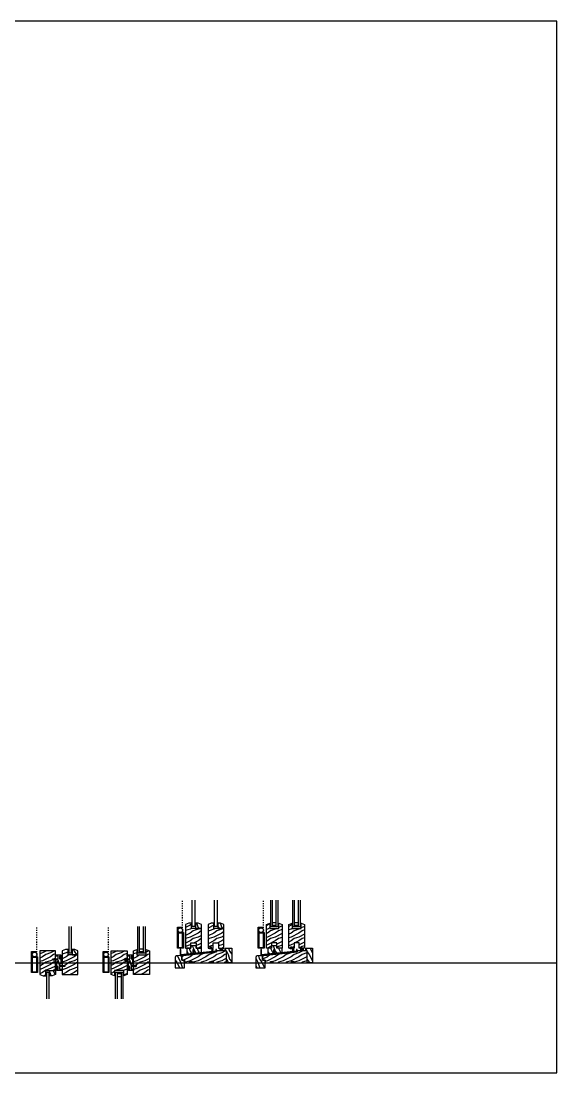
# Model space of a CAD drawing. Header units: inches. Extents: x 0 to 100, y 0 to 100.
# Drawn here: x 49.1 to 100, y 0 to 100 of the extents above; entities that cross this region are included whole.
import ezdxf

# ---------------------------------------------------------------- set-up
doc = ezdxf.new("R2010")
doc.units = ezdxf.units.IN
doc.header["$MEASUREMENT"] = 0
doc.linetypes.add('V-DOT', pattern=[0.125, 0, -0.125])
for name, color, linetype in [('FINE', 70, 'Continuous'), ('HATCH', 170, 'Continuous'), ('MED', 32, 'Continuous')]:
    doc.layers.add(name, color=color, linetype=linetype)
pattern_1 = [(306.8699, (-51.61752, -10.1798), (-1.5000001, 2.24999994), [0.375, -3.375]), (296.5651, (-51.39252, -9.7298), (0.750001, -0.7499994), [0.8385255, -0.8385255]), (288.4349, (-51.01752, -9.7298), (0.7499988, -1.5000003), [0.474342, -1.8973665])]
pattern_2 = [(216.8699, (-50.56752, -9.7298), (2.24999994, 1.5000001), [0.375, -3.375]), (206.5651, (-50.11752, -9.9548), (-0.7499994, -0.750001), [0.8385255, -0.8385255]), (198.4349, (-50.11752, -10.3298), (-1.5000003, -0.7499988), [0.474342, -1.8973665])]
pattern_3 = [(216.8699, (-57.36307, -9.7298), (2.24999994, 1.5000001), [0.375, -3.375]), (206.5651, (-56.91307, -9.9548), (-0.7499994, -0.750001), [0.8385255, -0.8385255]), (198.4349, (-56.91307, -10.3298), (-1.5000003, -0.7499988), [0.474342, -1.8973665])]
pattern_4 = [(216.8699, (-64.3032, -9.7298), (2.24999994, 1.5000001), [0.375, -3.375]), (206.5651, (-63.8532, -9.9548), (-0.7499994, -0.750001), [0.8385255, -0.8385255]), (198.4349, (-63.8532, -10.3298), (-1.5000003, -0.7499988), [0.474342, -1.8973665])]
pattern_5 = [(306.8699, (-65.3532, -10.1798), (-1.5000001, 2.24999994), [0.375, -3.375]), (296.5651, (-65.1282, -9.7298), (0.750001, -0.7499994), [0.8385255, -0.8385255]), (288.4349, (-64.7532, -9.7298), (0.7499988, -1.5000003), [0.474342, -1.8973665])]
pattern_6 = [(216.8699, (-71.96628, -9.7298), (2.24999994, 1.5000001), [0.375, -3.375]), (206.5651, (-71.51628, -9.9548), (-0.7499994, -0.750001), [0.8385255, -0.8385255]), (198.4349, (-71.51628, -10.3298), (-1.5000003, -0.7499988), [0.474342, -1.8973665])]
pattern_7 = [(306.8699, (-73.01628, -10.1798), (-1.5000001, 2.24999994), [0.375, -3.375]), (296.5651, (-72.79128, -9.7298), (0.750001, -0.7499994), [0.8385255, -0.8385255]), (288.4349, (-72.41628, -9.7298), (0.7499988, -1.5000003), [0.474342, -1.8973665])]

# ---------------------------------------------------------------- blocks, each defined once
blk = doc.blocks.new('AecDtl_8312M1')
at = {"layer": 'HATCH'}
h = blk.add_hatch(dxfattribs=at)
h.set_pattern_fill('WOOD_1', color=256, scale=0.75, style=0)
h.set_pattern_definition(pattern_2)
h.paths.add_polyline_path([(0, 1.125), (0, -1.125), (0.3125, -1.25), (0.5625, -1.25), (0.5625, -0.75), (1.5, -0.75), (1.5, 0.25), (1.25, 0.25), (1.25, 0.375), (1.5, 0.375), (1.5, 1.125)])
h = blk.add_hatch(dxfattribs=at)
h.set_pattern_fill('WOOD_1', color=256, scale=0.75, style=0)
h.set_pattern_definition(pattern_2)
h.paths.add_polyline_path([(3.625, -1.125), (3.625, 0.75), (2.6875, 0.75), (2.6875, 1.25), (2.4375, 1.25), (2.125, 1.125), (2.125, -0.25), (2.375, -0.25), (2.375, -0.375), (2.125, -0.375), (2.125, -1.125)])
h = blk.add_hatch(dxfattribs=at)
h.set_pattern_fill('WOOD_1', color=256, scale=0.75, angle=90, style=0)
h.set_pattern_definition(pattern_1)
h.paths.add_polyline_path([(3.625, 1.125), (3.3125, 1.25), (3.0625, 1.25), (3.0625, 0.75), (3.625, 0.75)])
h = blk.add_hatch(dxfattribs=at)
h.set_pattern_fill('WOOD_1', color=256, scale=0.75, angle=90, style=0)
h.set_pattern_definition(pattern_1)
h.paths.add_polyline_path([(1.5, -0.75), (0.9375, -0.75), (0.9375, -1.25), (1.1875, -1.25), (1.5, -1.125)])
at = {"layer": 'FINE', "linetype": 'V-DOT'}
blk.add_line((-0.28125, 0.78125), (-0.28125, 3.4375), dxfattribs=at)
at = {"layer": 'FINE', "linetype": 'Continuous'}
blk.add_line((-0.21875, 0.5625), (-0.71875, 0.5625), dxfattribs=at)
for points in [[(-0.71875, 0.5625), (-0.71875, 1), (-0.34375, 1), (-0.34375, 1.0625)], [(1.875, 0.625), (2.125, 0.625)], [(1.875, 0.5625), (2.125, 0.5625)], [(1.875, 0.5), (2.125, 0.5)], [(1.875, 0.4375), (2.125, 0.4375)], [(1.875, 0.375), (2.125, 0.375)], [(1.75, -0.375), (1.5, -0.375)], [(1.75, -0.4375), (1.5, -0.4375)], [(1.75, -0.5), (1.5, -0.5)], [(1.75, -0.5625), (1.5, -0.5625)], [(1.75, -0.625), (1.5, -0.625)]]:
    blk.add_lwpolyline(points, dxfattribs=at)
for points in [[(-0.71875, 0.5), (-0.71875, -0.875), (-0.28125, -0.875), (-0.28125, 0.5)], [(1.5, 0.75), (2, 0.75), (2, 0.625), (1.875, 0.625), (1.875, 0.375), (2, 0.375), (2, -0.125), (1.875, -0.125), (1.75, 0.25), (1.25, 0.25), (1.25, 0.375), (1.75, 0.375), (1.75, 0.625), (1.5, 0.625)], [(2.125, -0.75), (1.625, -0.75), (1.625, -0.625), (1.75, -0.625), (1.75, -0.375), (1.625, -0.375), (1.625, 0.125), (1.75, 0.125), (1.875, -0.25), (2.375, -0.25), (2.375, -0.375), (1.875, -0.375), (1.875, -0.625), (2.125, -0.625)]]:
    blk.add_lwpolyline(points, close=True, dxfattribs=at)
blk.add_circle((-0.5, 0.78125), 0.21875, dxfattribs=at)
at = {"layer": 'MED', "linetype": 'Continuous'}
for points in [[(2.75, 3.4375), (2.75, 0.9375), (3, 0.9375), (3, 3.4375)], [(-0.21875, 0.5625), (-0.21875, -0.9375), (-0.78125, -0.9375), (-0.78125, 1.0625), (-0.34375, 1.0625)], [(0.875, -3.4375), (0.875, -0.9375), (0.625, -0.9375), (0.625, -3.4375)]]:
    blk.add_lwpolyline(points, dxfattribs=at)
for points in [[(0, 1.125), (0, -1.125), (0.3125, -1.25), (0.5625, -1.25), (0.5625, -0.75), (1.5, -0.75), (1.5, 0.25), (1.25, 0.25), (1.25, 0.375), (1.5, 0.375), (1.5, 1.125)], [(3.625, -1.125), (3.625, 0.75), (2.6875, 0.75), (2.6875, 1.25), (2.4375, 1.25), (2.125, 1.125), (2.125, -0.25), (2.375, -0.25), (2.375, -0.375), (2.125, -0.375), (2.125, -1.125)]]:
    blk.add_lwpolyline(points, close=True, dxfattribs=at)
at = {"layer": 'MED'}
for points in [[(3.3125, 1.25), (3.0625, 1.25), (3.0625, 0.75), (3.625, 0.75), (3.625, 1.125)], [(1.1875, -1.25), (0.9375, -1.25), (0.9375, -0.75), (1.5, -0.75), (1.5, -1.125)]]:
    blk.add_lwpolyline(points, close=True, dxfattribs=at)
blk = doc.blocks.new('AecDtl_8312M2')
at = {"layer": 'HATCH'}
h = blk.add_hatch(dxfattribs=at)
h.set_pattern_fill('WOOD_1', color=256, scale=0.75, style=0)
h.set_pattern_definition(pattern_3)
h.paths.add_polyline_path([(1.5, 0.375), (1.25, 0.375), (1.25, 0.25), (1.5, 0.25), (1.5, -0.75), (1.5, -1.125), (1.1875, -1.25), (1.1875, -0.75), (0.3125, -0.75), (0.3125, -1.25), (0, -1.125), (0, 1.125), (1.5, 1.125)])
h = blk.add_hatch(dxfattribs=at)
h.set_pattern_fill('WOOD_1', color=256, scale=0.75, style=0)
h.set_pattern_definition(pattern_3)
h.paths.add_polyline_path([(2.125, -0.375), (2.375, -0.375), (2.375, -0.25), (2.125, -0.25), (2.125, 0.75), (2.125, 1.125), (2.4375, 1.25), (2.4375, 0.75), (3.3125, 0.75), (3.3125, 1.25), (3.625, 1.125), (3.625, -1.125), (2.125, -1.125)])
at = {"layer": 'FINE', "linetype": 'V-DOT'}
blk.add_line((-0.28125, 0.78125), (-0.28125, 3.4375), dxfattribs=at)
at = {"layer": 'FINE', "linetype": 'Continuous'}
for p, q in [((2.6875, 0.9375), (2.6875, 3.4375)), ((3.0625, 0.9375), (3.0625, 3.4375)), ((2.6875, 1.32812), (3.0625, 1.32812)), ((2.6875, 1.0625), (3.0625, 1.0625)), ((-0.21875, 0.5625), (-0.71875, 0.5625)), ((0.5625, -0.9375), (0.5625, -3.4375)), ((0.9375, -0.9375), (0.9375, -3.4375)), ((0.9375, -1.0625), (0.5625, -1.0625)), ((0.9375, -1.32813), (0.5625, -1.32813))]:
    blk.add_line(p, q, dxfattribs=at)
for points in [[(-0.71875, 0.5625), (-0.71875, 1), (-0.34375, 1), (-0.34375, 1.0625)], [(1.875, 0.625), (2.125, 0.625)], [(1.875, 0.5625), (2.125, 0.5625)], [(1.875, 0.5), (2.125, 0.5)], [(1.875, 0.4375), (2.125, 0.4375)], [(1.875, 0.375), (2.125, 0.375)], [(1.75, -0.375), (1.5, -0.375)], [(1.75, -0.4375), (1.5, -0.4375)], [(1.75, -0.5), (1.5, -0.5)], [(1.75, -0.5625), (1.5, -0.5625)], [(1.75, -0.625), (1.5, -0.625)]]:
    blk.add_lwpolyline(points, dxfattribs=at)
for points in [[(-0.71875, 0.5), (-0.71875, -0.875), (-0.28125, -0.875), (-0.28125, 0.5)], [(1.5, 0.75), (2, 0.75), (2, 0.625), (1.875, 0.625), (1.875, 0.375), (2, 0.375), (2, -0.125), (1.875, -0.125), (1.75, 0.25), (1.25, 0.25), (1.25, 0.375), (1.75, 0.375), (1.75, 0.625), (1.5, 0.625)], [(2.125, -0.75), (1.625, -0.75), (1.625, -0.625), (1.75, -0.625), (1.75, -0.375), (1.625, -0.375), (1.625, 0.125), (1.75, 0.125), (1.875, -0.25), (2.375, -0.25), (2.375, -0.375), (1.875, -0.375), (1.875, -0.625), (2.125, -0.625)]]:
    blk.add_lwpolyline(points, close=True, dxfattribs=at)
blk.add_circle((-0.5, 0.78125), 0.21875, dxfattribs=at)
at = {"layer": 'MED', "linetype": 'Continuous'}
for points in [[(2.5, 3.4375), (2.5, 0.9375), (3.25, 0.9375), (3.25, 3.4375)], [(-0.21875, 0.5625), (-0.21875, -0.9375), (-0.78125, -0.9375), (-0.78125, 1.0625), (-0.34375, 1.0625)], [(1.125, -3.4375), (1.125, -0.9375), (0.375, -0.9375), (0.375, -3.4375)]]:
    blk.add_lwpolyline(points, dxfattribs=at)
at = {"layer": 'MED'}
for points in [[(1.5, 0.375), (1.25, 0.375), (1.25, 0.25), (1.5, 0.25), (1.5, -0.75), (1.5, -1.125), (1.1875, -1.25), (1.1875, -0.75), (0.3125, -0.75), (0.3125, -1.25), (0, -1.125), (0, 1.125), (1.5, 1.125)], [(2.125, -0.375), (2.375, -0.375), (2.375, -0.25), (2.125, -0.25), (2.125, 0.75), (2.125, 1.125), (2.4375, 1.25), (2.4375, 0.75), (3.3125, 0.75), (3.3125, 1.25), (3.625, 1.125), (3.625, -1.125), (2.125, -1.125)]]:
    blk.add_lwpolyline(points, close=True, dxfattribs=at)
blk = doc.blocks.new('AecDtl_8312S1')
h = blk.add_hatch()
h.set_pattern_fill('WOOD_1', color=256, scale=0.75, angle=90, style=0)
h.set_pattern_definition(pattern_5)
h.paths.add_polyline_path([(1.62, 1.37), (1.12, 1.37), (1.12, 1.62), (0.62, 1.62), (0.62, 1.37), (0.25, 1.37), (0.25, 0.81), (0.84, 0.87), (0.84, 1.25), (0.91, 1.25), (0.91, 0.88), (1.62, 0.95)])
at = {"layer": 'HATCH'}
h = blk.add_hatch(dxfattribs=at)
h.set_pattern_fill('WOOD_1', color=256, scale=0.75, style=0)
h.set_pattern_definition(pattern_4)
h.paths.add_polyline_path([(1.62, 3.25), (0.69, 3.25), (0.69, 3.75), (0.44, 3.75), (0.12, 3.62), (0.12, 1.37), (0.62, 1.37), (0.62, 1.62), (0.62, 1.88), (1.12, 1.88), (1.12, 1.37), (1.62, 1.37)])
h = blk.add_hatch(dxfattribs=at)
h.set_pattern_fill('WOOD_1', color=256, scale=0.75, angle=90, style=0)
h.set_pattern_definition(pattern_5)
h.paths.add_polyline_path([(1.62, 3.62), (1.31, 3.75), (1.06, 3.75), (1.06, 3.25), (1.62, 3.25)])
h = blk.add_hatch(dxfattribs=at)
h.set_pattern_fill('WOOD_1', color=256, scale=0.75, style=0)
h.set_pattern_definition(pattern_4)
h.paths.add_polyline_path([(3.75, 3.25), (2.81, 3.25), (2.81, 3.75), (2.56, 3.75), (2.25, 3.62), (2.25, 1.37), (2.45, 1.37), (2.45, 1.5), (2.55, 1.5), (2.55, 1.37), (2.64, 1.37), (2.75, 1.37), (2.75, 1.88), (3.25, 1.88), (3.25, 1.37), (3.75, 1.37)])
h = blk.add_hatch(dxfattribs=at)
h.set_pattern_fill('WOOD_1', color=256, scale=0.75, angle=90, style=0)
h.set_pattern_definition(pattern_5)
h.paths.add_polyline_path([(3.75, 3.62), (3.44, 3.75), (3.19, 3.75), (3.19, 3.25), (3.75, 3.25)])
h = blk.add_hatch(dxfattribs=at)
h.set_pattern_fill('WOOD_1', color=256, scale=0.75, style=0)
h.set_pattern_definition(pattern_4)
h.paths.add_polyline_path([(4, 1.12), (3.88, 1.12), (3.06, 1.12), (3.06, 1.04), (-0.25, 0.69), (-0.25, 0.25), (0, 0.25), (0, 0), (0.5, 0), (0.5, 0.12), (0.75, 0.12), (0.75, 0), (2.5, 0), (2.5, 0.12), (2.75, 0.12), (2.75, 0), (4, 0)])
h = blk.add_hatch(dxfattribs=at)
h.set_pattern_fill('WOOD_1', color=256, scale=0.75, angle=90, style=0)
h.set_pattern_definition(pattern_5)
h.paths.add_polyline_path([(4.5, 1.37), (3.88, 1.37), (3.88, 1.12), (4, 1.12), (4, 0), (4.5, 0)])
h = blk.add_hatch(dxfattribs=at)
h.set_pattern_fill('WOOD_1', color=256, scale=0.75, angle=90, style=0)
h.set_pattern_definition(pattern_5)
edge = h.paths.add_edge_path()
edge.add_line((-0.88, 0.51), (-0.88, -0.5))
edge.add_line((-0.88, -0.5), (0, -0.5))
edge.add_line((0, -0.5), (0, 0.25))
edge.add_line((0, 0.25), (-0.25, 0.25))
edge.add_line((-0.25, 0.25), (-0.25, 0.69))
edge.add_line((-0.25, 0.69), (-0.76, 0.64))
edge.add_arc((-0.75, 0.51), 0.125, 96.009, 180)
at = {"layer": 'FINE', "linetype": 'V-DOT'}
blk.add_line((-0.16, 3.09), (-0.16, 5.94), dxfattribs=at)
at = {"layer": 'FINE', "linetype": 'Continuous'}
blk.add_line((-0.09, 2.88), (-0.59, 2.88), dxfattribs=at)
for points in [[(-0.59, 2.88), (-0.59, 3.31), (-0.22, 3.31), (-0.22, 3.38)], [(2.45, 1.37), (2.45, 1.5), (2.55, 1.5), (2.55, 1.37)], [(3.38, 1.37), (3.38, 1.12)], [(3.38, 1.31), (3.62, 1.31)], [(3.44, 1.31), (3.44, 1.12)], [(3.5, 1.31), (3.5, 1.12)], [(3.56, 1.31), (3.56, 1.12)], [(3.62, 1.37), (3.62, 1.12)]]:
    blk.add_lwpolyline(points, dxfattribs=at)
for points in [[(-0.59, 2.81), (-0.59, 1.44), (-0.16, 1.44), (-0.16, 2.81)], [(3, 1.25), (3, 1.1), (0.91, 0.88), (0.91, 1.25), (0.84, 1.25), (0.84, 0.87), (-0.34, 0.74), (-0.34, 1.25), (-0.41, 1.25), (-0.41, 0.67), (3.06, 1.04), (3.06, 1.25)]]:
    blk.add_lwpolyline(points, close=True, dxfattribs=at)
blk.add_lwpolyline([(2.52, 1.05, 0.49756), (2.61, 1.31), (2.38, 1.31), (2.38, 1.37), (2.64, 1.37, -0.6868), (2.52, 1.05, -0.0016)], format="xyb", dxfattribs=at)
blk.add_circle((-0.38, 3.09), 0.219, dxfattribs=at)
at = {"layer": 'MED'}
for p, q in [((2.56, 3.75), (2.56, 3.75)), ((3.44, 3.75), (3.44, 3.75))]:
    blk.add_line(p, q, dxfattribs=at)
at = {"layer": 'MED', "linetype": 'Continuous'}
for points in [[(1, 5.94), (1, 3.44), (0.75, 3.44), (0.75, 5.94)], [(3.12, 5.94), (3.12, 3.44), (2.88, 3.44), (2.88, 5.94)], [(-0.09, 2.88), (-0.09, 1.37), (-0.66, 1.37), (-0.66, 3.38), (-0.22, 3.38)]]:
    blk.add_lwpolyline(points, dxfattribs=at)
for points in [[(0.62, 1.37), (0.62, 1.88), (1.12, 1.88), (1.12, 1.37), (1.62, 1.37), (1.62, 3.25), (0.69, 3.25), (0.69, 3.75), (0.44, 3.75), (0.12, 3.62), (0.12, 1.37)], [(2.75, 1.37), (2.75, 1.88), (3.25, 1.88), (3.25, 1.37), (3.75, 1.37), (3.75, 3.25), (2.81, 3.25), (2.81, 3.75), (2.56, 3.75), (2.25, 3.62), (2.25, 1.37)], [(-0.25, 0.25), (0, 0.25), (0, 0), (0.5, 0), (0.5, 0.12), (0.75, 0.12), (0.75, 0), (2.5, 0), (2.5, 0.12), (2.75, 0.12), (2.75, 0), (4, 0), (4, 1.12), (3.06, 1.12), (3.06, 1.04), (-0.25, 0.69)], [(1.62, 1.37), (1.12, 1.37), (1.12, 1.62), (0.62, 1.62), (0.62, 1.37), (0.25, 1.37), (0.25, 0.81), (0.84, 0.87), (0.84, 1.25), (0.91, 1.25), (0.91, 0.88), (1.62, 0.95)], [(4, 0), (4, 1.12), (3.88, 1.12), (3.88, 1.37), (4.5, 1.37), (4.5, 0)]]:
    blk.add_lwpolyline(points, close=True, dxfattribs=at)
at = {"layer": 'MED'}
for points in [[(1.31, 3.75), (1.06, 3.75), (1.06, 3.25), (1.62, 3.25), (1.62, 3.62)], [(3.44, 3.75), (3.19, 3.75), (3.19, 3.25), (3.75, 3.25), (3.75, 3.62)]]:
    blk.add_lwpolyline(points, close=True, dxfattribs=at)
at = {"layer": 'MED', "linetype": 'Continuous'}
blk.add_lwpolyline([(-0.88, 0.51), (-0.88, -0.5), (0, -0.5), (0, 0.25), (-0.25, 0.25), (-0.25, 0.69), (-0.76, 0.64, 0.38382)], format="xyb", close=True, dxfattribs=at)
blk = doc.blocks.new('AecDtl_8312S2')
h = blk.add_hatch()
h.set_pattern_fill('WOOD_1', color=256, scale=0.75, angle=90, style=0)
h.set_pattern_definition(pattern_7)
h.paths.add_polyline_path([(1.62, 1.37), (1.12, 1.37), (1.12, 1.62), (0.62, 1.62), (0.62, 1.37), (0.25, 1.37), (0.25, 0.81), (0.84, 0.87), (0.84, 1.25), (0.91, 1.25), (0.91, 0.88), (1.62, 0.95)])
at = {"layer": 'HATCH'}
h = blk.add_hatch(dxfattribs=at)
h.set_pattern_fill('WOOD_1', color=256, scale=0.75, style=0)
h.set_pattern_definition(pattern_6)
h.paths.add_polyline_path([(1.62, 3.62), (1.31, 3.75), (1.31, 3.25), (0.44, 3.25), (0.44, 3.75), (0.12, 3.62), (0.12, 1.37), (0.62, 1.37), (0.62, 1.88), (1.12, 1.88), (1.12, 1.37), (1.62, 1.37)])
h = blk.add_hatch(dxfattribs=at)
h.set_pattern_fill('WOOD_1', color=256, scale=0.75, style=0)
h.set_pattern_definition(pattern_6)
h.paths.add_polyline_path([(3.75, 3.62), (3.44, 3.75), (3.44, 3.25), (2.56, 3.25), (2.56, 3.75), (2.25, 3.62), (2.25, 1.37), (2.45, 1.37), (2.45, 1.5), (2.55, 1.5), (2.55, 1.37), (2.64, 1.37), (2.75, 1.37), (2.75, 1.88), (3.25, 1.88), (3.25, 1.37), (3.75, 1.37)])
h = blk.add_hatch(dxfattribs=at)
h.set_pattern_fill('WOOD_1', color=256, scale=0.75, style=0)
h.set_pattern_definition(pattern_6)
h.paths.add_polyline_path([(4, 1.12), (3.88, 1.12), (3.06, 1.12), (3.06, 1.04), (-0.25, 0.69), (-0.25, 0.25), (0, 0.25), (0, 0), (0.5, 0), (0.5, 0.12), (0.75, 0.12), (0.75, 0), (2.5, 0), (2.5, 0.12), (2.75, 0.12), (2.75, 0), (4, 0)])
h = blk.add_hatch(dxfattribs=at)
h.set_pattern_fill('WOOD_1', color=256, scale=0.75, angle=90, style=0)
h.set_pattern_definition(pattern_7)
h.paths.add_polyline_path([(4.5, 1.37), (3.88, 1.37), (3.88, 1.12), (4, 1.12), (4, 0), (4.5, 0)])
h = blk.add_hatch(dxfattribs=at)
h.set_pattern_fill('WOOD_1', color=256, scale=0.75, angle=90, style=0)
h.set_pattern_definition(pattern_7)
edge = h.paths.add_edge_path()
edge.add_line((-0.88, 0.51), (-0.88, -0.5))
edge.add_line((-0.88, -0.5), (0, -0.5))
edge.add_line((0, -0.5), (0, 0.25))
edge.add_line((0, 0.25), (-0.25, 0.25))
edge.add_line((-0.25, 0.25), (-0.25, 0.69))
edge.add_line((-0.25, 0.69), (-0.76, 0.64))
edge.add_arc((-0.75, 0.51), 0.125, 96.009, 180)
at = {"layer": 'FINE', "linetype": 'V-DOT'}
blk.add_line((-0.16, 3.09), (-0.16, 5.94), dxfattribs=at)
at = {"layer": 'FINE', "linetype": 'Continuous'}
for p, q in [((0.69, 3.44), (0.69, 5.94)), ((1.06, 3.44), (1.06, 5.94)), ((2.81, 3.44), (2.81, 5.94)), ((3.19, 3.44), (3.19, 5.94)), ((0.69, 3.83), (1.06, 3.83)), ((0.69, 3.56), (1.06, 3.56)), ((2.81, 3.83), (3.19, 3.83)), ((2.81, 3.56), (3.19, 3.56)), ((-0.09, 2.88), (-0.59, 2.88))]:
    blk.add_line(p, q, dxfattribs=at)
for points in [[(-0.59, 2.88), (-0.59, 3.31), (-0.22, 3.31), (-0.22, 3.38)], [(2.45, 1.37), (2.45, 1.5), (2.55, 1.5), (2.55, 1.37)], [(3.38, 1.37), (3.38, 1.12)], [(3.38, 1.31), (3.62, 1.31)], [(3.44, 1.31), (3.44, 1.12)], [(3.5, 1.31), (3.5, 1.12)], [(3.56, 1.31), (3.56, 1.12)], [(3.62, 1.37), (3.62, 1.12)]]:
    blk.add_lwpolyline(points, dxfattribs=at)
for points in [[(-0.59, 2.81), (-0.59, 1.44), (-0.16, 1.44), (-0.16, 2.81)], [(3, 1.25), (3, 1.1), (0.91, 0.88), (0.91, 1.25), (0.84, 1.25), (0.84, 0.87), (-0.34, 0.74), (-0.34, 1.25), (-0.41, 1.25), (-0.41, 0.67), (3.06, 1.04), (3.06, 1.25)]]:
    blk.add_lwpolyline(points, close=True, dxfattribs=at)
blk.add_lwpolyline([(2.52, 1.05, 0.49756), (2.61, 1.31), (2.38, 1.31), (2.38, 1.37), (2.64, 1.37, -0.6868), (2.52, 1.05, -0.0016)], format="xyb", dxfattribs=at)
blk.add_circle((-0.38, 3.09), 0.219, dxfattribs=at)
at = {"layer": 'MED'}
for p, q in [((2.56, 3.75), (2.56, 3.75)), ((3.44, 3.75), (3.44, 3.75))]:
    blk.add_line(p, q, dxfattribs=at)
at = {"layer": 'MED', "linetype": 'Continuous'}
for points in [[(0.5, 5.94), (0.5, 3.44), (1.25, 3.44), (1.25, 5.94)], [(2.62, 5.94), (2.62, 3.44), (3.38, 3.44), (3.38, 5.94)], [(-0.09, 2.88), (-0.09, 1.37), (-0.66, 1.37), (-0.66, 3.38), (-0.22, 3.38)]]:
    blk.add_lwpolyline(points, dxfattribs=at)
at = {"layer": 'MED'}
for points in [[(1.12, 1.37), (1.12, 1.88), (0.62, 1.88), (0.62, 1.37), (0.12, 1.37), (0.12, 3.62), (0.44, 3.75), (0.44, 3.25), (1.31, 3.25), (1.31, 3.75), (1.62, 3.62), (1.62, 1.37)], [(3.25, 1.88), (2.75, 1.88), (2.75, 1.37), (2.25, 1.37), (2.25, 3.62), (2.56, 3.75), (2.56, 3.25), (3.44, 3.25), (3.44, 3.75), (3.75, 3.62), (3.75, 1.37), (3.25, 1.37)]]:
    blk.add_lwpolyline(points, close=True, dxfattribs=at)
at = {"layer": 'MED', "linetype": 'Continuous'}
for points in [[(-0.25, 0.25), (0, 0.25), (0, 0), (0.5, 0), (0.5, 0.12), (0.75, 0.12), (0.75, 0), (2.5, 0), (2.5, 0.12), (2.75, 0.12), (2.75, 0), (4, 0), (4, 1.12), (3.06, 1.12), (3.06, 1.04), (-0.25, 0.69)], [(1.62, 1.37), (1.12, 1.37), (1.12, 1.62), (0.62, 1.62), (0.62, 1.37), (0.25, 1.37), (0.25, 0.81), (0.84, 0.87), (0.84, 1.25), (0.91, 1.25), (0.91, 0.88), (1.62, 0.95)], [(4, 0), (4, 1.12), (3.88, 1.12), (3.88, 1.37), (4.5, 1.37), (4.5, 0)]]:
    blk.add_lwpolyline(points, close=True, dxfattribs=at)
blk.add_lwpolyline([(-0.88, 0.51), (-0.88, -0.5), (0, -0.5), (0, 0.25), (-0.25, 0.25), (-0.25, 0.69), (-0.76, 0.64, 0.38382)], format="xyb", close=True, dxfattribs=at)

msp = doc.modelspace()

# ---------------------------------------------------------------- linework, layer by layer
msp.add_line((0, 10.48), (100, 10.48))
msp.add_lwpolyline([(0, 0), (100, 0), (100, 100), (0, 100)], close=True)

# ---------------------------------------------------------------- block references
for name, p in [('AecDtl_8312S1', (64.6, 10.48)), ('AecDtl_8312S2', (72.27, 10.48)), ('AecDtl_8312M1', (50.87, 10.48)), ('AecDtl_8312M2', (57.66, 10.48))]:
    msp.add_blockref(name, p)

doc.saveas('drawing.dxf')
